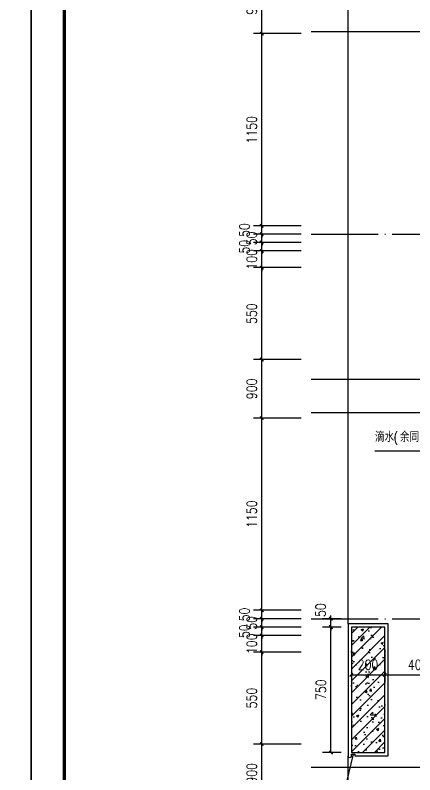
# Model space of a CAD drawing. Extents: x 718358 to 1668613, y -348838 to -159582.
# Drawn here: x 844363 to 846756, y -331996 to -327452 of the extents above; entities that cross this region are included whole.
import ezdxf

# ---------------------------------------------------------------- set-up
doc = ezdxf.new("R2010")
doc.units = 0
doc.header["$LTSCALE"] = 1000
doc.linetypes.add('DOTE', pattern=[2.42, 2, -0.2, 0.02, -0.2])
for name, color, linetype in [('建-可见线', 7, 'Continuous'), ('建-图例填充', 251, 'Continuous'), ('建-图框', 4, 'Continuous'), ('建-墙体', 2, 'Continuous'), ('建-尺寸', 73, 'Continuous'), ('建-引出', 3, 'Continuous'), ('建-符号', 3, 'Continuous'), ('建-轮廓线', 7, 'Continuous'), ('建-轴网', 14, 'DOTE')]:
    doc.layers.add(name, color=color, linetype=linetype)
doc.styles.add('_TCH_DIM', font='gt单线西文.shx', dxfattribs={"width": 0.8, "bigfont": 'gt单线中文.shx'})
doc.styles.add('DIM_FONT', font='SIMPLEX.shx', dxfattribs={"width": 0.8, "bigfont": 'GBCBIG.shx'})
doc.dimstyles.new('DIMN20', dxfattribs={"dimscale": 0.2, "dimtxt": 300, "dimasz": 100, "dimexe": 250, "dimexo": 300, "dimgap": 150, "dimtad": 1, "dimdec": 0, "dimzin": 0, "dimdsep": 46, "dimtxsty": 'DIM_FONT', "dimblk": 'ARCHTICK', "dimcen": 0.09, "dimdle": 1, "dimclrt": 7, "dimazin": 2, "dimtfac": 1, "dimtdec": 0, "dimtix": 1, "dimtmove": 2, "dimatfit": 3, "dimldrblk": 'ARCHTICK', "dimfxl": 1, "dimtolj": 1, "dimtzin": 0, "dimarcsym": 0})

# ---------------------------------------------------------------- blocks, each defined once
blk = doc.blocks.new('_ArchTick')
at = {"color": 0, "linetype": 'ByBlock', "const_width": 0.4}
blk.add_lwpolyline([(-0.5, -0.5), (0.5, 0.5)], dxfattribs=at)
blk = doc.blocks.new('*D1503')
at = {"layer": 'Defpoints', "color": 0, "transparency": 16777216}
for p in [(845839.7, -331811.9), (846136.4, -331811.9), (846136.4, -332161.9)]:
    blk.add_point(p, dxfattribs=at)
at = {"layer": '建-尺寸', "color": 0, "lineweight": -2, "transparency": 16777216}
for p, q in [((846076.4, -331811.9), (845789.7, -331811.9)), ((845839.7, -332162.1), (845839.7, -331811.7)), ((846076.4, -332161.9), (845789.7, -332161.9))]:
    blk.add_line(p, q, dxfattribs=at)
at = {"layer": '建-尺寸', "color": 0, "lineweight": -2, "transparency": 16777216, "xscale": 20, "yscale": 20, "zscale": 20}
for p, rotation in [((845839.7, -331811.9), 90), ((845839.7, -332161.9), 270)]:
    blk.add_blockref('_ArchTick', p, dxfattribs=dict(at, rotation=rotation))
at = {"layer": '建-尺寸', "color": 7, "transparency": 16777216, "insert": (845779.7, -331986.9), "char_height": 60, "attachment_point": 5, "rotation": 90, "style": 'DIM_FONT'}
blk.add_mtext('\\A1;900', dxfattribs=at)
blk = doc.blocks.new('*D1504')
at = {"layer": 'Defpoints', "color": 0, "transparency": 16777216}
for p in [(845839.7, -331261.9), (846136.4, -331261.9), (846136.4, -331811.9)]:
    blk.add_point(p, dxfattribs=at)
at = {"layer": '建-尺寸', "color": 0, "lineweight": -2, "transparency": 16777216}
for p, q in [((846076.4, -331261.9), (845789.7, -331261.9)), ((845839.7, -331812.1), (845839.7, -331261.7)), ((846076.4, -331811.9), (845789.7, -331811.9))]:
    blk.add_line(p, q, dxfattribs=at)
at = {"layer": '建-尺寸', "color": 0, "lineweight": -2, "transparency": 16777216, "xscale": 20, "yscale": 20, "zscale": 20}
for p, rotation in [((845839.7, -331261.9), 90), ((845839.7, -331811.9), 270)]:
    blk.add_blockref('_ArchTick', p, dxfattribs=dict(at, rotation=rotation))
at = {"layer": '建-尺寸', "color": 7, "transparency": 16777216, "insert": (845779.7, -331536.9), "char_height": 60, "attachment_point": 5, "rotation": 90, "style": 'DIM_FONT'}
blk.add_mtext('\\A1;550', dxfattribs=at)
blk = doc.blocks.new('*D1505')
at = {"layer": 'Defpoints', "color": 0, "transparency": 16777216}
for p in [(845839.7, -331161.9), (846136.4, -331161.9), (846136.4, -331261.9)]:
    blk.add_point(p, dxfattribs=at)
at = {"layer": '建-尺寸', "color": 0, "lineweight": -2, "transparency": 16777216}
for p, q in [((845839.7, -331161.9), (845839.7, -331141.9)), ((846076.4, -331161.9), (845789.7, -331161.9)), ((845839.7, -331261.9), (845839.7, -331161.9)), ((846076.4, -331261.9), (845789.7, -331261.9)), ((845839.7, -331261.9), (845839.7, -331281.9))]:
    blk.add_line(p, q, dxfattribs=at)
at = {"layer": '建-尺寸', "color": 0, "lineweight": -2, "transparency": 16777216, "xscale": 20, "yscale": 20, "zscale": 20}
for p, rotation in [((845839.7, -331161.9), 270), ((845839.7, -331261.9), 90)]:
    blk.add_blockref('_ArchTick', p, dxfattribs=dict(at, rotation=rotation))
at = {"layer": '建-尺寸', "color": 7, "transparency": 16777216, "insert": (845779.7, -331211.9), "char_height": 60, "attachment_point": 5, "rotation": 90, "style": 'DIM_FONT'}
blk.add_mtext('\\A1;100', dxfattribs=at)
blk = doc.blocks.new('*D1506')
at = {"layer": 'Defpoints', "color": 0, "transparency": 16777216}
for p in [(845839.7, -331111.9), (846136.4, -331111.9), (846136.4, -331161.9)]:
    blk.add_point(p, dxfattribs=at)
at = {"layer": '建-尺寸', "color": 0, "lineweight": -2, "transparency": 16777216}
for p, q in [((845839.7, -331111.9), (845839.7, -331091.9)), ((846076.4, -331111.9), (845789.7, -331111.9)), ((845839.7, -331161.9), (845839.7, -331111.9)), ((846076.4, -331161.9), (845789.7, -331161.9)), ((845839.7, -331161.9), (845839.7, -331181.9))]:
    blk.add_line(p, q, dxfattribs=at)
at = {"layer": '建-尺寸', "color": 0, "lineweight": -2, "transparency": 16777216, "xscale": 20, "yscale": 20, "zscale": 20}
for p, rotation in [((845839.7, -331111.9), 270), ((845839.7, -331161.9), 90)]:
    blk.add_blockref('_ArchTick', p, dxfattribs=dict(at, rotation=rotation))
at = {"layer": '建-尺寸', "color": 7, "transparency": 16777216, "insert": (845736.7, -331136.9), "char_height": 60, "attachment_point": 5, "rotation": 90, "style": 'DIM_FONT'}
blk.add_mtext('\\A1;50', dxfattribs=at)
blk = doc.blocks.new('*D1507')
at = {"layer": 'Defpoints', "color": 0, "transparency": 16777216}
for p in [(845839.7, -331061.9), (846136.4, -331061.9), (846136.4, -331111.9)]:
    blk.add_point(p, dxfattribs=at)
at = {"layer": '建-尺寸', "color": 0, "lineweight": -2, "transparency": 16777216}
for p, q in [((845839.7, -331061.9), (845839.7, -331041.9)), ((846076.4, -331061.9), (845789.7, -331061.9)), ((845839.7, -331111.9), (845839.7, -331061.9)), ((846076.4, -331111.9), (845789.7, -331111.9)), ((845839.7, -331111.9), (845839.7, -331131.9))]:
    blk.add_line(p, q, dxfattribs=at)
at = {"layer": '建-尺寸', "color": 0, "lineweight": -2, "transparency": 16777216, "xscale": 20, "yscale": 20, "zscale": 20}
for p, rotation in [((845839.7, -331061.9), 270), ((845839.7, -331111.9), 90)]:
    blk.add_blockref('_ArchTick', p, dxfattribs=dict(at, rotation=rotation))
at = {"layer": '建-尺寸', "color": 7, "transparency": 16777216, "insert": (845779.7, -331086.9), "char_height": 60, "attachment_point": 5, "rotation": 90, "style": 'DIM_FONT'}
blk.add_mtext('\\A1;50', dxfattribs=at)
blk = doc.blocks.new('*D1508')
at = {"layer": 'Defpoints', "color": 0, "transparency": 16777216}
for p in [(845839.7, -331011.9), (846136.4, -331011.9), (846136.4, -331061.9)]:
    blk.add_point(p, dxfattribs=at)
at = {"layer": '建-尺寸', "color": 0, "lineweight": -2, "transparency": 16777216}
for p, q in [((846076.4, -331011.9), (845789.7, -331011.9)), ((845839.7, -331011.9), (845839.7, -330991.9)), ((845839.7, -331061.9), (845839.7, -331011.9)), ((846076.4, -331061.9), (845789.7, -331061.9)), ((845839.7, -331061.9), (845839.7, -331081.9))]:
    blk.add_line(p, q, dxfattribs=at)
at = {"layer": '建-尺寸', "color": 0, "lineweight": -2, "transparency": 16777216, "xscale": 20, "yscale": 20, "zscale": 20}
for p, rotation in [((845839.7, -331011.9), 270), ((845839.7, -331061.9), 90)]:
    blk.add_blockref('_ArchTick', p, dxfattribs=dict(at, rotation=rotation))
at = {"layer": '建-尺寸', "color": 7, "transparency": 16777216, "insert": (845736.7, -331036.9), "char_height": 60, "attachment_point": 5, "rotation": 90, "style": 'DIM_FONT'}
blk.add_mtext('\\A1;50', dxfattribs=at)
blk = doc.blocks.new('*D1509')
at = {"layer": 'Defpoints', "color": 0, "transparency": 16777216}
for p in [(845839.7, -329862), (846136.4, -329862), (846136.4, -331011.9)]:
    blk.add_point(p, dxfattribs=at)
at = {"layer": '建-尺寸', "color": 0, "lineweight": -2, "transparency": 16777216}
for p, q in [((846076.4, -329862), (845789.7, -329862)), ((845839.7, -331012.1), (845839.7, -329861.8)), ((846076.4, -331011.9), (845789.7, -331011.9))]:
    blk.add_line(p, q, dxfattribs=at)
at = {"layer": '建-尺寸', "color": 0, "lineweight": -2, "transparency": 16777216, "xscale": 20, "yscale": 20, "zscale": 20}
for p, rotation in [((845839.7, -329862), 90), ((845839.7, -331011.9), 270)]:
    blk.add_blockref('_ArchTick', p, dxfattribs=dict(at, rotation=rotation))
at = {"layer": '建-尺寸', "color": 7, "transparency": 16777216, "insert": (845779.7, -330437), "char_height": 60, "attachment_point": 5, "rotation": 90, "style": 'DIM_FONT'}
blk.add_mtext('\\A1;1150', dxfattribs=at)
blk = doc.blocks.new('*D1510')
at = {"layer": 'Defpoints', "color": 0, "transparency": 16777216}
for p in [(845839.7, -329511.9), (846136.4, -329511.9), (846136.4, -329862)]:
    blk.add_point(p, dxfattribs=at)
at = {"layer": '建-尺寸', "color": 0, "lineweight": -2, "transparency": 16777216}
for p, q in [((846076.4, -329511.9), (845789.7, -329511.9)), ((845839.7, -329862.2), (845839.7, -329511.7)), ((846076.4, -329862), (845789.7, -329862))]:
    blk.add_line(p, q, dxfattribs=at)
at = {"layer": '建-尺寸', "color": 0, "lineweight": -2, "transparency": 16777216, "xscale": 20, "yscale": 20, "zscale": 20}
for p, rotation in [((845839.7, -329511.9), 90), ((845839.7, -329862), 270)]:
    blk.add_blockref('_ArchTick', p, dxfattribs=dict(at, rotation=rotation))
at = {"layer": '建-尺寸', "color": 7, "transparency": 16777216, "insert": (845779.7, -329687), "char_height": 60, "attachment_point": 5, "rotation": 90, "style": 'DIM_FONT'}
blk.add_mtext('\\A1;900', dxfattribs=at)
blk = doc.blocks.new('*D1511')
at = {"layer": 'Defpoints', "color": 0, "transparency": 16777216}
for p in [(845839.7, -328961.9), (846136.4, -328961.9), (846136.4, -329511.9)]:
    blk.add_point(p, dxfattribs=at)
at = {"layer": '建-尺寸', "color": 0, "lineweight": -2, "transparency": 16777216}
for p, q in [((846076.4, -328961.9), (845789.7, -328961.9)), ((845839.7, -329512.1), (845839.7, -328961.7)), ((846076.4, -329511.9), (845789.7, -329511.9))]:
    blk.add_line(p, q, dxfattribs=at)
at = {"layer": '建-尺寸', "color": 0, "lineweight": -2, "transparency": 16777216, "xscale": 20, "yscale": 20, "zscale": 20}
for p, rotation in [((845839.7, -328961.9), 90), ((845839.7, -329511.9), 270)]:
    blk.add_blockref('_ArchTick', p, dxfattribs=dict(at, rotation=rotation))
at = {"layer": '建-尺寸', "color": 7, "transparency": 16777216, "insert": (845779.7, -329236.9), "char_height": 60, "attachment_point": 5, "rotation": 90, "style": 'DIM_FONT'}
blk.add_mtext('\\A1;550', dxfattribs=at)
blk = doc.blocks.new('*D1512')
at = {"layer": 'Defpoints', "color": 0, "transparency": 16777216}
for p in [(845839.7, -328862.1), (846136.4, -328862.1), (846136.4, -328961.9)]:
    blk.add_point(p, dxfattribs=at)
at = {"layer": '建-尺寸', "color": 0, "lineweight": -2, "transparency": 16777216}
for p, q in [((846076.4, -328862.1), (845789.7, -328862.1)), ((845839.7, -328862.1), (845839.7, -328842.1)), ((845839.7, -328961.9), (845839.7, -328862.1)), ((846076.4, -328961.9), (845789.7, -328961.9)), ((845839.7, -328961.9), (845839.7, -328981.9))]:
    blk.add_line(p, q, dxfattribs=at)
at = {"layer": '建-尺寸', "color": 0, "lineweight": -2, "transparency": 16777216, "xscale": 20, "yscale": 20, "zscale": 20}
for p, rotation in [((845839.7, -328862.1), 270), ((845839.7, -328961.9), 90)]:
    blk.add_blockref('_ArchTick', p, dxfattribs=dict(at, rotation=rotation))
at = {"layer": '建-尺寸', "color": 7, "transparency": 16777216, "insert": (845779.7, -328912), "char_height": 60, "attachment_point": 5, "rotation": 90, "style": 'DIM_FONT'}
blk.add_mtext('\\A1;100', dxfattribs=at)
blk = doc.blocks.new('*D1513')
at = {"layer": 'Defpoints', "color": 0, "transparency": 16777216}
for p in [(845839.7, -328811.9), (846136.4, -328811.9), (846136.4, -328862.1)]:
    blk.add_point(p, dxfattribs=at)
at = {"layer": '建-尺寸', "color": 0, "lineweight": -2, "transparency": 16777216}
for p, q in [((846076.4, -328811.9), (845789.7, -328811.9)), ((845839.7, -328811.9), (845839.7, -328791.9)), ((845839.7, -328862.1), (845839.7, -328811.9)), ((846076.4, -328862.1), (845789.7, -328862.1)), ((845839.7, -328862.1), (845839.7, -328882.1))]:
    blk.add_line(p, q, dxfattribs=at)
at = {"layer": '建-尺寸', "color": 0, "lineweight": -2, "transparency": 16777216, "xscale": 20, "yscale": 20, "zscale": 20}
for p, rotation in [((845839.7, -328811.9), 270), ((845839.7, -328862.1), 90)]:
    blk.add_blockref('_ArchTick', p, dxfattribs=dict(at, rotation=rotation))
at = {"layer": '建-尺寸', "color": 7, "transparency": 16777216, "insert": (845736.7, -328837), "char_height": 60, "attachment_point": 5, "rotation": 90, "style": 'DIM_FONT'}
blk.add_mtext('\\A1;50', dxfattribs=at)
blk = doc.blocks.new('*D1514')
at = {"layer": 'Defpoints', "color": 0, "transparency": 16777216}
for p in [(845839.7, -328761.9), (846136.4, -328761.9), (846136.4, -328811.9)]:
    blk.add_point(p, dxfattribs=at)
at = {"layer": '建-尺寸', "color": 0, "lineweight": -2, "transparency": 16777216}
for p, q in [((846076.4, -328761.9), (845789.7, -328761.9)), ((845839.7, -328761.9), (845839.7, -328741.9)), ((845839.7, -328811.9), (845839.7, -328761.9)), ((846076.4, -328811.9), (845789.7, -328811.9)), ((845839.7, -328811.9), (845839.7, -328831.9))]:
    blk.add_line(p, q, dxfattribs=at)
at = {"layer": '建-尺寸', "color": 0, "lineweight": -2, "transparency": 16777216, "xscale": 20, "yscale": 20, "zscale": 20}
for p, rotation in [((845839.7, -328761.9), 270), ((845839.7, -328811.9), 90)]:
    blk.add_blockref('_ArchTick', p, dxfattribs=dict(at, rotation=rotation))
at = {"layer": '建-尺寸', "color": 7, "transparency": 16777216, "insert": (845779.7, -328786.9), "char_height": 60, "attachment_point": 5, "rotation": 90, "style": 'DIM_FONT'}
blk.add_mtext('\\A1;50', dxfattribs=at)
blk = doc.blocks.new('*D1515')
at = {"layer": 'Defpoints', "color": 0, "transparency": 16777216}
for p in [(845839.7, -328711.9), (846136.4, -328711.9), (846136.4, -328761.9)]:
    blk.add_point(p, dxfattribs=at)
at = {"layer": '建-尺寸', "color": 0, "lineweight": -2, "transparency": 16777216}
for p, q in [((845839.7, -328711.9), (845839.7, -328691.9)), ((846076.4, -328711.9), (845789.7, -328711.9)), ((845839.7, -328761.9), (845839.7, -328711.9)), ((846076.4, -328761.9), (845789.7, -328761.9)), ((845839.7, -328761.9), (845839.7, -328781.9))]:
    blk.add_line(p, q, dxfattribs=at)
at = {"layer": '建-尺寸', "color": 0, "lineweight": -2, "transparency": 16777216, "xscale": 20, "yscale": 20, "zscale": 20}
for p, rotation in [((845839.7, -328711.9), 270), ((845839.7, -328761.9), 90)]:
    blk.add_blockref('_ArchTick', p, dxfattribs=dict(at, rotation=rotation))
at = {"layer": '建-尺寸', "color": 7, "transparency": 16777216, "insert": (845736.7, -328736.9), "char_height": 60, "attachment_point": 5, "rotation": 90, "style": 'DIM_FONT'}
blk.add_mtext('\\A1;50', dxfattribs=at)
blk = doc.blocks.new('*D1516')
at = {"layer": 'Defpoints', "color": 0, "transparency": 16777216}
for p in [(845839.7, -327562), (846136.4, -327562), (846136.4, -328711.9)]:
    blk.add_point(p, dxfattribs=at)
at = {"layer": '建-尺寸', "color": 0, "lineweight": -2, "transparency": 16777216}
for p, q in [((846076.4, -327562), (845789.7, -327562)), ((845839.7, -328712.1), (845839.7, -327561.8)), ((846076.4, -328711.9), (845789.7, -328711.9))]:
    blk.add_line(p, q, dxfattribs=at)
at = {"layer": '建-尺寸', "color": 0, "lineweight": -2, "transparency": 16777216, "xscale": 20, "yscale": 20, "zscale": 20}
for p, rotation in [((845839.7, -327562), 90), ((845839.7, -328711.9), 270)]:
    blk.add_blockref('_ArchTick', p, dxfattribs=dict(at, rotation=rotation))
at = {"layer": '建-尺寸', "color": 7, "transparency": 16777216, "insert": (845779.7, -328137), "char_height": 60, "attachment_point": 5, "rotation": 90, "style": 'DIM_FONT'}
blk.add_mtext('\\A1;1150', dxfattribs=at)
blk = doc.blocks.new('*D1517')
at = {"layer": 'Defpoints', "color": 0, "transparency": 16777216}
for p in [(845839.7, -327211.9), (846136.4, -327211.9), (846136.4, -327562)]:
    blk.add_point(p, dxfattribs=at)
at = {"layer": '建-尺寸', "color": 0, "lineweight": -2, "transparency": 16777216}
for p, q in [((846076.4, -327211.9), (845789.7, -327211.9)), ((845839.7, -327562.2), (845839.7, -327211.7)), ((846076.4, -327562), (845789.7, -327562))]:
    blk.add_line(p, q, dxfattribs=at)
at = {"layer": '建-尺寸', "color": 0, "lineweight": -2, "transparency": 16777216, "xscale": 20, "yscale": 20, "zscale": 20}
for p, rotation in [((845839.7, -327211.9), 90), ((845839.7, -327562), 270)]:
    blk.add_blockref('_ArchTick', p, dxfattribs=dict(at, rotation=rotation))
at = {"layer": '建-尺寸', "color": 7, "transparency": 16777216, "insert": (845779.7, -327387), "char_height": 60, "attachment_point": 5, "rotation": 90, "style": 'DIM_FONT'}
blk.add_mtext('\\A1;900', dxfattribs=at)
blk = doc.blocks.new('*D1545')
at = {"layer": 'Defpoints', "color": 0, "transparency": 16777216}
for p in [(846254.2, -331111.9), (846376.3, -331111.9), (846376.3, -331861.9)]:
    blk.add_point(p, dxfattribs=at)
at = {"layer": '建-尺寸', "color": 0, "lineweight": -2, "transparency": 16777216}
for p, q in [((846316.3, -331111.9), (846204.2, -331111.9)), ((846254.2, -331862.1), (846254.2, -331111.7)), ((846316.3, -331861.9), (846204.2, -331861.9))]:
    blk.add_line(p, q, dxfattribs=at)
at = {"layer": '建-尺寸', "color": 0, "lineweight": -2, "transparency": 16777216, "xscale": 20, "yscale": 20, "zscale": 20}
for p, rotation in [((846254.2, -331111.9), 90), ((846254.2, -331861.9), 270)]:
    blk.add_blockref('_ArchTick', p, dxfattribs=dict(at, rotation=rotation))
at = {"layer": '建-尺寸', "color": 7, "transparency": 16777216, "insert": (846194.2, -331486.9), "char_height": 60, "attachment_point": 5, "rotation": 90, "style": 'DIM_FONT'}
blk.add_mtext('\\A1;750', dxfattribs=at)
blk = doc.blocks.new('*D1546')
at = {"layer": 'Defpoints', "color": 0, "transparency": 16777216}
for p in [(846254.2, -331061.9), (846376.3, -331061.9), (846376.3, -331111.9)]:
    blk.add_point(p, dxfattribs=at)
at = {"layer": '建-尺寸', "color": 0, "lineweight": -2, "transparency": 16777216}
for p, q in [((846254.2, -331061.9), (846254.2, -331041.9)), ((846316.3, -331061.9), (846204.2, -331061.9)), ((846254.2, -331111.9), (846254.2, -331061.9)), ((846316.3, -331111.9), (846204.2, -331111.9)), ((846254.2, -331111.9), (846254.2, -331131.9))]:
    blk.add_line(p, q, dxfattribs=at)
at = {"layer": '建-尺寸', "color": 0, "lineweight": -2, "transparency": 16777216, "xscale": 20, "yscale": 20, "zscale": 20}
for p, rotation in [((846254.2, -331061.9), 270), ((846254.2, -331111.9), 90)]:
    blk.add_blockref('_ArchTick', p, dxfattribs=dict(at, rotation=rotation))
at = {"layer": '建-尺寸', "color": 7, "transparency": 16777216, "insert": (846192.2, -331010.9), "char_height": 60, "attachment_point": 5, "rotation": 90, "style": 'DIM_FONT'}
blk.add_mtext('\\A1;50', dxfattribs=at)
blk = doc.blocks.new('*D1634')
at = {"layer": 'Defpoints', "color": 0, "transparency": 16777216}
for p in [(846376.3, -331185.8), (846576.3, -331185.8), (846576.3, -331397.4)]:
    blk.add_point(p, dxfattribs=at)
at = {"layer": '建-尺寸', "color": 0, "lineweight": -2, "transparency": 16777216}
for p, q in [((846376.3, -331245.8), (846376.3, -331447.4)), ((846576.3, -331245.8), (846576.3, -331447.4)), ((846376.1, -331397.4), (846576.5, -331397.4))]:
    blk.add_line(p, q, dxfattribs=at)
at = {"layer": '建-尺寸', "color": 0, "lineweight": -2, "transparency": 16777216, "xscale": 20, "yscale": 20, "zscale": 20, "rotation": 180}
blk.add_blockref('_ArchTick', (846376.3, -331397.4), dxfattribs=at)
at = {"layer": '建-尺寸', "color": 0, "lineweight": -2, "transparency": 16777216, "xscale": 20, "yscale": 20, "zscale": 20}
blk.add_blockref('_ArchTick', (846576.3, -331397.4), dxfattribs=at)
at = {"layer": '建-尺寸', "color": 7, "transparency": 16777216, "insert": (846476.3, -331337.4), "char_height": 60, "attachment_point": 5, "style": 'DIM_FONT'}
blk.add_mtext('\\A1;200', dxfattribs=at)
blk = doc.blocks.new('*D1635')
at = {"layer": 'Defpoints', "color": 0, "transparency": 16777216}
for p in [(846576.3, -331185.8), (846976.3, -331185.8), (846976.3, -331397.4)]:
    blk.add_point(p, dxfattribs=at)
at = {"layer": '建-尺寸', "color": 0, "lineweight": -2, "transparency": 16777216}
for p, q in [((846576.3, -331245.8), (846576.3, -331447.4)), ((846976.3, -331245.8), (846976.3, -331447.4)), ((846576.1, -331397.4), (846976.5, -331397.4))]:
    blk.add_line(p, q, dxfattribs=at)
at = {"layer": '建-尺寸', "color": 0, "lineweight": -2, "transparency": 16777216, "xscale": 20, "yscale": 20, "zscale": 20, "rotation": 180}
blk.add_blockref('_ArchTick', (846576.3, -331397.4), dxfattribs=at)
at = {"layer": '建-尺寸', "color": 0, "lineweight": -2, "transparency": 16777216, "xscale": 20, "yscale": 20, "zscale": 20}
blk.add_blockref('_ArchTick', (846976.3, -331397.4), dxfattribs=at)
at = {"layer": '建-尺寸', "color": 7, "transparency": 16777216, "insert": (846776.3, -331337.4), "char_height": 60, "attachment_point": 5, "style": 'DIM_FONT'}
blk.add_mtext('\\A1;400', dxfattribs=at)

msp = doc.modelspace()

# ---------------------------------------------------------------- hatches: boundary and pattern name
at = {"layer": '建-图例填充'}
h = msp.add_hatch(dxfattribs=at)
h.set_pattern_fill('钢筋混凝土', color=256, scale=20, style=0)
h.set_pattern_definition([(45, (-512.56, 0), (-35.355339, 35.355339), []), (50, (-512.56, 0), (143.452037, -12.550427), [15, -165]), (355, (-512.56, 0), (-27.750267, 150.438427), [12, -132]), (100.4514, (-500.6, -1.05), (115.701876, 137.887908), [12.748038, -140.228422]), (46.1842, (-512.56, 40), (213.44821, -33.103803), [22.5, -247.5]), (96.6356, (-494.77, 37.24), (186.93254, 194.823574), [19.12206, -210.3426]), (351.1842, (-512.56, 40), (186.93239, 194.82372), [18, -198]), (21, (-492.56, 30), (119.38141, -80.523778), [15, -165]), (326, (-492.56, 30), (48.663066, 145.03001), [12, -132]), (71.4514, (-482.61, 23.29), (168.044526, 64.5061), [12.748038, -140.228422]), (37.5, (-512.56, 0), (2.431971, 66.5787708), [0, -130.4, 0, -134, 0, -132.5]), (7.5, (-512.56, 0), (52.6139075, 78.8823424), [0, -76.4, 0, -127.4, 0, -50.5]), (327.5, (-557.16, 0), (106.7644872, -4.5109743), [0, -50, 0, -156, 0, -207]), (317.5, (-577.16, 0), (116.637234, 20.020996), [0, -65, 0, -103.6, 0, -147])])
h.paths.add_polyline_path([(846576.3, -331111.9), (846376.3, -331111.9), (846376.3, -331861.9), (846576.3, -331861.9)])
h.paths.add_polyline_path([(847576.3, -331161.9), (846976.3, -331161.9), (846976.3, -331811.9), (847176.3, -331811.9), (847176.3, -331261.9), (848626.5, -331261.9), (848626.5, -331161.9), (847696.3, -331161.9), (847696.3, -331011.9), (847661.3, -331011.9), (847671.3, -331026.9), (847671.3, -331046.9), (847661.3, -331046.9), (847661.3, -331106.9), (847648.8, -331106.9), (847648.8, -331101.9), (847656.3, -331101.9), (847656.3, -331051.9), (847606.3, -331051.9), (847606.3, -331101.9), (847613.8, -331101.9), (847613.8, -331106.9), (847601.3, -331106.9), (847601.3, -331046.9), (847591.3, -331046.9), (847591.3, -331026.9), (847601.3, -331011.9), (847576.3, -331011.9)])

# ---------------------------------------------------------------- linework, layer by layer
at = {"layer": '建-可见线'}
msp.add_lwpolyline([(846356.3, -331881.9), (846356.3, -331893.6), (846356.3, -331893.6), (846376.3, -331888.5), (846376.3, -331881.9), (846376.3, -331871.9), (846396.3, -331871.9), (846396.3, -331881.9), (846596.3, -331881.9), (846596.3, -331091.9), (846356.3, -331091.9), (846356.3, -331881.9), (846356.3, -331881.9)], close=True, dxfattribs=at)
at = {"layer": '建-图框'}
for points in [[(832578.5, -319851.3), (832578.5, -336671.3), (844458.5, -336671.3), (844458.5, -319851.3)], [(844458.5, -319851.3), (844458.5, -336671.3), (856338.5, -336671.3), (856338.5, -319851.3)]]:
    msp.add_lwpolyline(points, close=True, dxfattribs=at)
at = {"layer": '建-图框', "const_width": 20}
msp.add_lwpolyline([(844658.5, -320351.3), (844658.5, -336471.3), (856138.5, -336471.3), (856138.5, -320351.3)], close=True, dxfattribs=at)
at = {"layer": '建-墙体'}
msp.add_lwpolyline([(846576.3, -331111.9), (846376.3, -331111.9), (846376.3, -331861.9), (846576.3, -331861.9)], close=True, dxfattribs=at)
at = {"layer": '建-引出'}
for p, q in [((846852.9, -330058.8), (846517.6, -330058.8)), ((846386.3, -331871.9), (846256.6, -332408.8))]:
    msp.add_line(p, q, dxfattribs=at)
at = {"layer": '建-符号'}
for points in [[(848626.5, -327551.5), (847403.9, -327551.5), (847388.7, -327593.5), (847373.8, -327509.5), (847358.9, -327551.5), (846136.4, -327551.5)], [(848626.5, -329631.2), (847403.9, -329631.2), (847388.7, -329673.2), (847373.8, -329589.2), (847358.9, -329631.2), (846136.4, -329631.2)], [(848626.5, -329831.2), (847403.9, -329831.2), (847388.7, -329873.2), (847373.8, -329789.2), (847358.9, -329831.2), (846136.4, -329831.2)], [(848626.5, -331952), (847403.9, -331952), (847388.7, -331994), (847373.8, -331910), (847358.9, -331952), (846136.4, -331952)]]:
    msp.add_lwpolyline(points, dxfattribs=at)
at = {"layer": '建-轮廓线', "color": 253}
for p, q in [((846356.3, -331091.9), (846356.3, -327281.9)), ((846356.3, -333561.9), (846356.3, -331881.9))]:
    msp.add_line(p, q, dxfattribs=at)
at = {"layer": '建-轴网', "ltscale": 0.2}
for p, q in [((846136.4, -328761.9), (850558.1, -328761.9)), ((846136.4, -328761.9), (850558.1, -328761.9)), ((846136.4, -331061.9), (850558.1, -331061.9))]:
    msp.add_line(p, q, dxfattribs=at)

# ---------------------------------------------------------------- texts
at = {"layer": '建-引出', "style": '_TCH_DIM'}
for s, height, width, p in [('滴水', 57.32, 0.8, (846517.6, -330004.8)), ('(', 63, 0.888889, (846629.6, -330004.8)), ('余同', 57.32, 0.8, (846667, -330004.8))]:
    msp.add_text(s, height=height, dxfattribs=dict(at, width=width)).set_placement(p)

# ---------------------------------------------------------------- dimensions: what is measured, and where the dimension line sits
at = {"layer": '建-尺寸'}
for p1, p2, picture, middle in [((846136.4, -327562), (846136.4, -327211.9), '*D1517', (845779.7, -327387)), ((846136.4, -329862), (846136.4, -329511.9), '*D1510', (845779.7, -329687)), ((846136.4, -332161.9), (846136.4, -331811.9), '*D1503', (845779.7, -331986.9))]:
    dim = msp.add_aligned_dim(p1=p1, p2=p2, distance=296.7, text='900', dimstyle='DIMN20', dxfattribs=at)
    dim.commit()
    dim.dimension.update_dxf_attribs({"geometry": picture, "text_midpoint": middle})
for p1, p2, distance, picture, middle in [((846136.4, -328711.9), (846136.4, -327562), 296.7, '*D1516', (845779.7, -328137)), ((846136.4, -328811.9), (846136.4, -328761.9), 296.7, '*D1514', (845779.7, -328786.9)), ((846136.4, -328961.9), (846136.4, -328862.1), 296.7, '*D1512', (845779.7, -328912)), ((846136.4, -329511.9), (846136.4, -328961.9), 296.7, '*D1511', (845779.7, -329236.9)), ((846136.4, -331011.9), (846136.4, -329862), 296.7, '*D1509', (845779.7, -330437)), ((846136.4, -331111.9), (846136.4, -331061.9), 296.7, '*D1507', (845779.7, -331086.9)), ((846376.3, -331861.9), (846376.3, -331111.9), 122.1, '*D1545', (846194.2, -331486.9)), ((846136.4, -331261.9), (846136.4, -331161.9), 296.7, '*D1505', (845779.7, -331211.9)), ((846376.3, -331185.8), (846576.3, -331185.8), -211.6, '*D1634', (846476.3, -331337.4)), ((846576.3, -331185.8), (846976.3, -331185.8), -211.6, '*D1635', (846776.3, -331337.4)), ((846136.4, -331811.9), (846136.4, -331261.9), 296.7, '*D1504', (845779.7, -331536.9))]:
    dim = msp.add_aligned_dim(p1=p1, p2=p2, distance=distance, dimstyle='DIMN20', dxfattribs=at)
    dim.commit()
    dim.dimension.update_dxf_attribs({"geometry": picture, "text_midpoint": middle})
for base, p1, p2, picture, middle in [((845839.7, -328711.9), (846136.4, -328761.9), (846136.4, -328711.9), '*D1515', (845736.7, -328736.9)), ((845839.7, -328811.9), (846136.4, -328862.1), (846136.4, -328811.9), '*D1513', (845736.7, -328837)), ((846254.2, -331061.9), (846376.3, -331111.9), (846376.3, -331061.9), '*D1546', (846192.2, -331010.9)), ((845839.7, -331011.9), (846136.4, -331061.9), (846136.4, -331011.9), '*D1508', (845736.7, -331036.9)), ((845839.7, -331111.9), (846136.4, -331161.9), (846136.4, -331111.9), '*D1506', (845736.7, -331136.9))]:
    dim = msp.add_linear_dim(base=base, p1=p1, p2=p2, angle=90, dimstyle='DIMN20', dxfattribs=at)
    dim.commit()
    dim.dimension.update_dxf_attribs({"geometry": picture, "text_midpoint": middle, "dimtype": 161})

doc.saveas('drawing.dxf')
